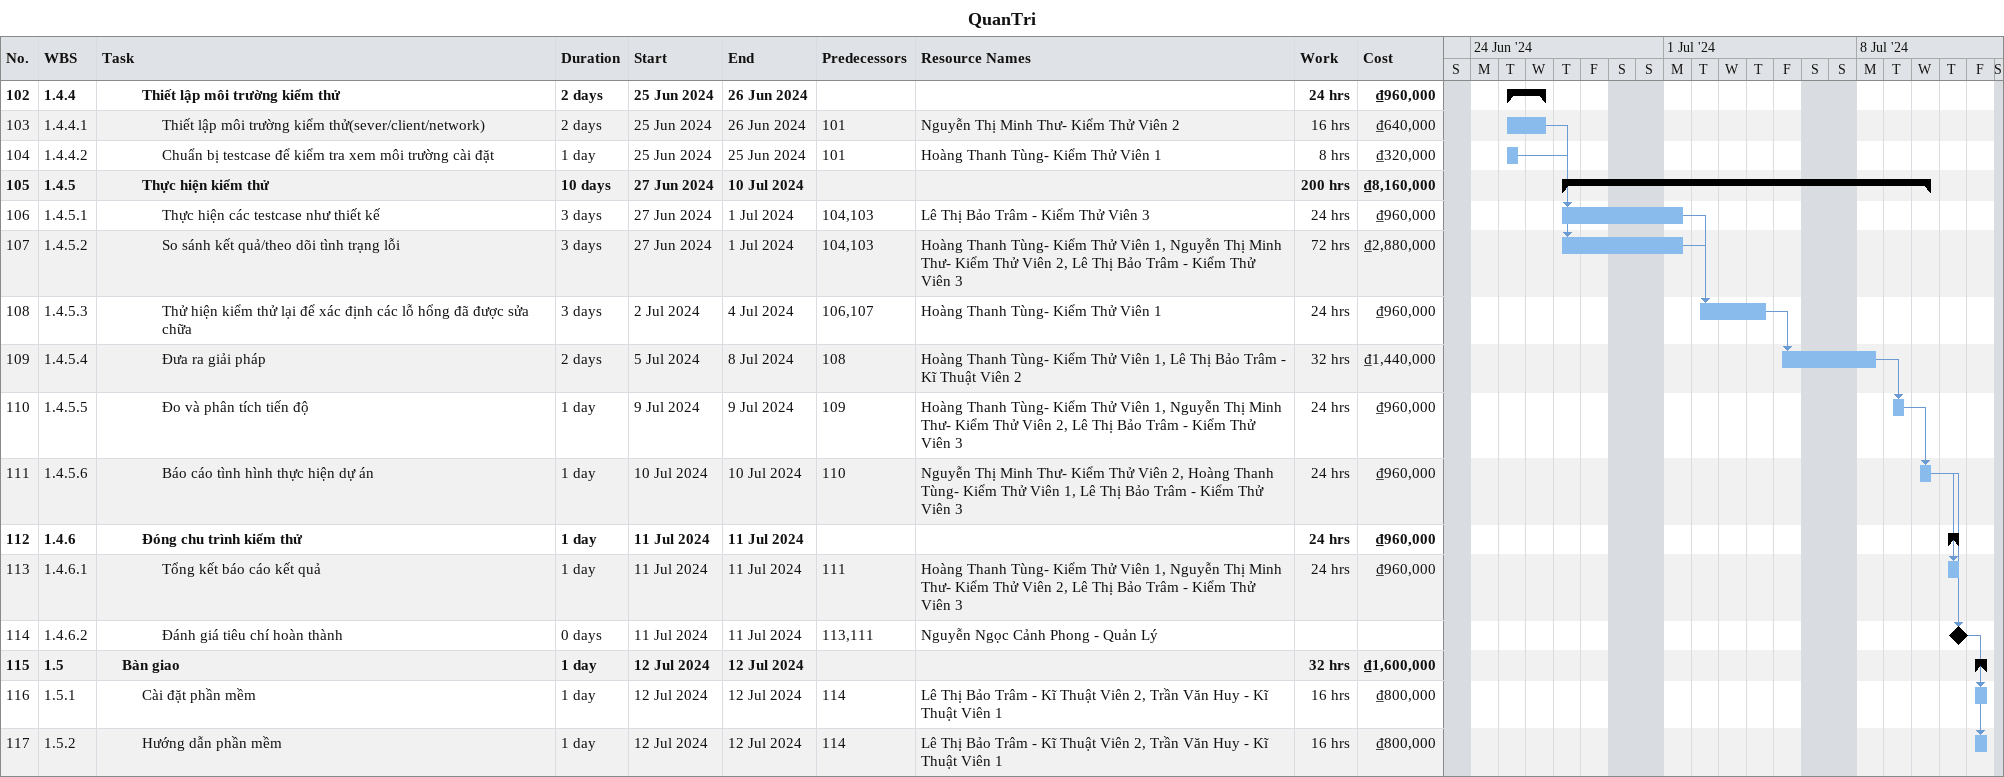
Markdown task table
QuanTri

| ID | WBS | Task | Duration | Start | Finish | Predecessors | Resources | Work (h) | Cost (₫) |
|---|---|---|---|---|---|---|---|---|---|
| 102 | 1.4.4 | **Thiết lập môi trường kiểm thử** | 2d | 2024-06-25 | 2024-06-26 |  |  | 24 | 960000 |
| 103 | 1.4.4.1 | Thiết lập môi trường kiểm thử(sever/client/network) | 2d | 2024-06-25 | 2024-06-26 | 101 | Nguyễn Thị Minh Thư- Kiểm Thử Viên 2 | 16 | 640000 |
| 104 | 1.4.4.2 | Chuẩn bị testcase để kiểm tra xem môi trường cài đặt | 1d | 2024-06-25 | 2024-06-25 | 101 | Hoàng Thanh Tùng- Kiểm Thử Viên 1 | 8 | 320000 |
| 105 | 1.4.5 | **Thực hiện kiểm thử** | 10d | 2024-06-27 | 2024-07-10 |  |  | 200 | 8160000 |
| 106 | 1.4.5.1 | Thực hiện các testcase như thiết kế | 3d | 2024-06-27 | 2024-07-01 | 104, 103 | Lê Thị Bảo Trâm - Kiểm Thử Viên 3 | 24 | 960000 |
| 107 | 1.4.5.2 | So sánh kết quả/theo dõi tình trạng lỗi | 3d | 2024-06-27 | 2024-07-01 | 104, 103 | Hoàng Thanh Tùng- Kiểm Thử Viên 1, Nguyễn Thị Minh Thư- Kiểm Thử Viên 2, Lê Thị Bảo Trâm - Kiểm Thử Viên 3 | 72 | 2880000 |
| 108 | 1.4.5.3 | Thử hiện kiểm thử lại để xác định các lỗ hổng đã được sửa chữa | 3d | 2024-07-02 | 2024-07-04 | 106, 107 | Hoàng Thanh Tùng- Kiểm Thử Viên 1 | 24 | 960000 |
| 109 | 1.4.5.4 | Đưa ra giải pháp | 2d | 2024-07-05 | 2024-07-08 | 108 | Hoàng Thanh Tùng- Kiểm Thử Viên 1, Lê Thị Bảo Trâm - Kĩ Thuật Viên 2 | 32 | 1440000 |
| 110 | 1.4.5.5 | Đo và phân tích tiến độ | 1d | 2024-07-09 | 2024-07-09 | 109 | Hoàng Thanh Tùng- Kiểm Thử Viên 1, Nguyễn Thị Minh Thư- Kiểm Thử Viên 2, Lê Thị Bảo Trâm - Kiểm Thử Viên 3 | 24 | 960000 |
| 111 | 1.4.5.6 | Báo cáo tình hình thực hiện dự án | 1d | 2024-07-10 | 2024-07-10 | 110 | Nguyễn Thị Minh Thư- Kiểm Thử Viên 2, Hoàng Thanh Tùng- Kiểm Thử Viên 1, Lê Thị Bảo Trâm - Kiểm Thử Viên 3 | 24 | 960000 |
| 112 | 1.4.6 | **Đóng chu trình kiểm thử** | 1d | 2024-07-11 | 2024-07-11 |  |  | 24 | 960000 |
| 113 | 1.4.6.1 | Tổng kết báo cáo kết quả | 1d | 2024-07-11 | 2024-07-11 | 111 | Hoàng Thanh Tùng- Kiểm Thử Viên 1, Nguyễn Thị Minh Thư- Kiểm Thử Viên 2, Lê Thị Bảo Trâm - Kiểm Thử Viên 3 | 24 | 960000 |
| 114 | 1.4.6.2 | Đánh giá tiêu chí hoàn thành | 0d | 2024-07-11 | 2024-07-11 | 113, 111 | Nguyễn Ngọc Cảnh Phong - Quản Lý |  |  |
| 115 | 1.5 | **Bàn giao** | 1d | 2024-07-12 | 2024-07-12 |  |  | 32 | 1600000 |
| 116 | 1.5.1 | Cài đặt phần mềm | 1d | 2024-07-12 | 2024-07-12 | 114 | Lê Thị Bảo Trâm - Kĩ Thuật Viên 2, Trần Văn Huy - Kĩ Thuật Viên 1 | 16 | 800000 |
| 117 | 1.5.2 | Hướng dẫn phần mềm | 1d | 2024-07-12 | 2024-07-12 | 114 | Lê Thị Bảo Trâm - Kĩ Thuật Viên 2, Trần Văn Huy - Kĩ Thuật Viên 1 | 16 | 800000 |
